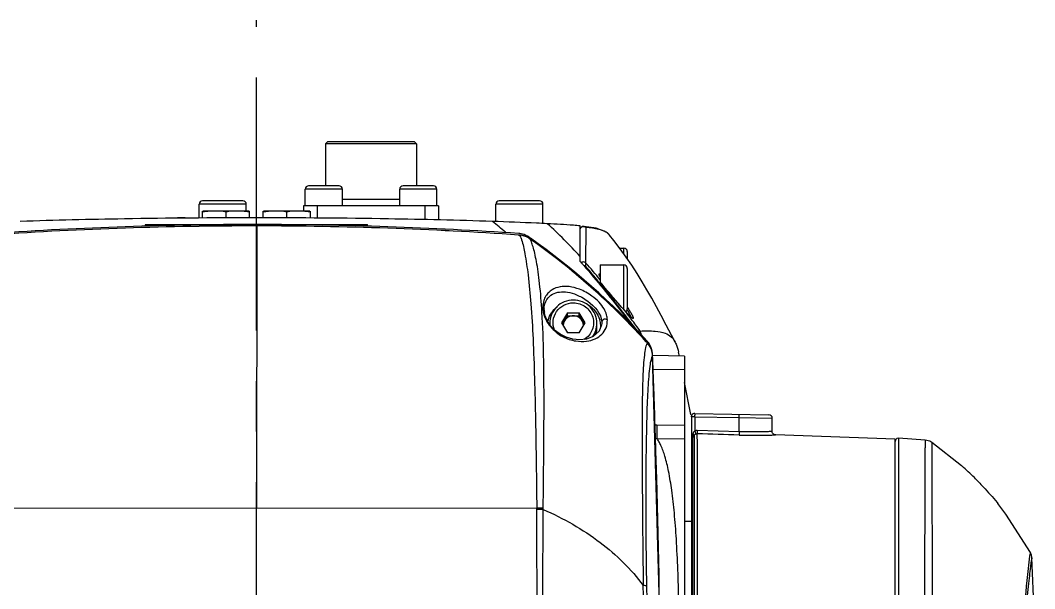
# Model space of a CAD drawing. Header units: millimetres. Extents: x 5828 to 6704, y 123 to 421.
# Drawn here: x 6362.51 to 6370.03, y 279.99 to 284.2 of the extents above; entities that cross this region are included whole.
import ezdxf

# ---------------------------------------------------------------- set-up
doc = ezdxf.new("R2010")
doc.units = ezdxf.units.MM
doc.linetypes.add('CENTER', pattern=[0.6, 0.375, -0.075, 0.075, -0.075])
doc.layers.add('中心线', color=7, linetype='Continuous')
doc.layers.add('外形图', color=7, linetype='Continuous')

msp = doc.modelspace()

# ---------------------------------------------------------------- linework, layer by layer
at = {"layer": '中心线', "linetype": 'CENTER', "ltscale": 5}
msp.add_line((6364.2624, 227.9015), (6364.2624, 284.2012), dxfattribs=at)
at = {"layer": '外形图', "color": 7, "linetype": 'Continuous'}
for p, q in [((6364.7749, 283.2846), (6364.7899, 283.2996)), ((6364.7749, 283.2846), (6364.7749, 282.9746)), ((6365.4499, 283.2846), (6364.7749, 283.2846)), ((6365.4349, 283.2996), (6364.7899, 283.2996)), ((6365.4499, 283.2846), (6365.4349, 283.2996)), ((6365.4499, 283.2846), (6365.4499, 282.9746)), ((6364.8749, 282.9746), (6364.6499, 282.9746)), ((6365.5749, 282.9746), (6365.3499, 282.9746)), ((6364.6249, 282.8246), (6364.6249, 282.9496)), ((6364.8999, 282.9496), (6364.6249, 282.9496)), ((6364.8999, 282.8246), (6364.8999, 282.9496)), ((6365.3249, 282.8246), (6365.3249, 282.9496)), ((6365.5999, 282.9496), (6365.3249, 282.9496)), ((6365.5999, 282.8246), (6365.5999, 282.9496)), ((6363.8374, 282.7353), (6363.8374, 282.8371)), ((6364.1874, 282.8371), (6363.8374, 282.8371)), ((6364.1624, 282.8621), (6363.8624, 282.8621)), ((6364.1874, 282.7871), (6364.1874, 282.8371)), ((6364.6124, 282.8246), (6364.6124, 282.7871)), ((6365.6124, 282.8246), (6364.6124, 282.8246)), ((6364.7124, 282.8246), (6364.7124, 282.7351)), ((6364.8999, 282.8746), (6365.3249, 282.8746)), ((6365.5124, 282.8246), (6365.5124, 282.7234)), ((6365.6124, 282.8246), (6365.6124, 282.7211)), ((6366.0374, 282.7089), (6366.0374, 282.8371)), ((6366.3874, 282.8371), (6366.0374, 282.8371)), ((6366.3624, 282.8621), (6366.0624, 282.8621)), ((6366.3874, 282.6946), (6366.3874, 282.8371)), ((6363.6767, 282.7338), (6363.6767, 282.7371)), ((6363.7337, 282.7371), (6363.6767, 282.7371)), ((6363.7337, 282.7371), (6363.7337, 282.7344)), ((6363.8624, 282.7355), (6363.8624, 282.7867)), ((6364.2098, 282.7871), (6363.865, 282.7871)), ((6363.8679, 282.7806), (6363.866, 282.7804)), ((6364.0374, 282.7363), (6364.0374, 282.7798)), ((6364.2124, 282.7368), (6364.2124, 282.7867)), ((6364.2624, 282.6868), (6364.2624, 282.737)), ((6364.3124, 282.7368), (6364.3124, 282.7867)), ((6364.6598, 282.7871), (6364.315, 282.7871)), ((6364.3179, 282.7806), (6364.316, 282.7804)), ((6364.4874, 282.7363), (6364.4874, 282.7798)), ((6364.6624, 282.7355), (6364.6624, 282.7867)), ((6363.4393, 282.6871), (6365.0856, 282.6871)), ((6364.2624, 282.6871), (6364.2673, 282.687)), ((6364.2625, 282.6765), (6364.2672, 282.6766)), ((6364.2625, 282.6766), (6364.2672, 282.6766)), ((6364.2657, 280.5854), (6364.2672, 282.6766)), ((6366.6624, 282.4136), (6366.6624, 282.6769)), ((6366.7058, 282.4016), (6366.7065, 282.6644)), ((6366.2142, 282.6085), (6366.2064, 282.609)), ((6366.2064, 282.6089), (6366.2142, 282.6084)), ((6366.2142, 282.6084), (6366.2142, 282.6085)), ((6366.2321, 282.6062), (6366.2142, 282.6085)), ((6366.272, 282.5924), (6366.2321, 282.6062)), ((6366.2905, 282.5812), (6366.272, 282.5924)), ((6366.284, 282.5929), (6366.294, 282.5859)), ((6366.284, 282.5929), (6366.2938, 282.5855)), ((6366.2904, 282.5813), (6366.2905, 282.5812)), ((6366.884, 282.6061), (6366.8815, 282.6093)), ((6366.9138, 282.5687), (6366.8816, 282.6093)), ((6366.9566, 282.5121), (6366.9874, 282.5121)), ((6366.9874, 282.4691), (6366.9874, 282.5121)), ((6367.0124, 282.4871), (6367.0124, 282.4334)), ((6366.8124, 282.3871), (6366.8124, 282.2601)), ((6366.8124, 282.3871), (6366.9874, 282.3871)), ((6366.9874, 282.0555), (6366.9874, 282.3871)), ((6367.0124, 282.3621), (6367.0124, 282.0621)), ((6366.8037, 282.3121), (6366.8124, 282.3121)), ((6366.8056, 282.2549), (6366.7991, 282.2627)), ((6366.8062, 282.2554), (6366.7997, 282.2633)), ((6366.8393, 282.2279), (6366.8124, 282.2605)), ((6366.8476, 282.2043), (6366.8326, 282.2224)), ((6366.8476, 282.2043), (6366.8329, 282.2226)), ((6366.8391, 282.2279), (6366.8393, 282.2279)), ((6366.3955, 282.0558), (6366.3955, 282.0649)), ((6366.9746, 282.0693), (6366.9728, 282.0714)), ((6366.3974, 282.0362), (6366.3973, 282.0365)), ((6366.5691, 282.0327), (6366.5258, 281.9589)), ((6366.5324, 281.9476), (6366.5691, 282.0102)), ((6366.5691, 282.0102), (6366.5691, 282.0327)), ((6366.5691, 282.0327), (6366.6557, 282.0327)), ((6366.5691, 282.0102), (6366.6557, 282.0102)), ((6366.6557, 282.0102), (6366.6557, 282.0327)), ((6366.699, 281.9589), (6366.6557, 282.0327)), ((6366.6557, 282.0102), (6366.6924, 281.9476)), ((6366.9799, 282.0368), (6366.972, 282.0469)), ((6366.9956, 282.0461), (6366.9943, 282.0478)), ((6367.0046, 282.0368), (6366.9943, 282.0478)), ((6366.9956, 282.0461), (6366.9943, 282.0475)), ((6367.0236, 282.017), (6367.0046, 282.0368)), ((6367.0361, 281.9936), (6367.0335, 281.9971)), ((6366.4374, 281.9454), (6366.4374, 281.9545)), ((6366.5258, 281.9589), (6366.5691, 281.885)), ((6366.6557, 281.885), (6366.699, 281.9589)), ((6366.7874, 281.9242), (6366.7874, 281.9545)), ((6366.8218, 281.9428), (6366.8216, 281.9416)), ((6366.8227, 281.9522), (6366.8218, 281.9428)), ((6366.8228, 281.9644), (6366.8227, 281.9522)), ((6367.1089, 281.8973), (6367.0999, 281.9093)), ((6366.6557, 281.885), (6366.5691, 281.885)), ((6367.0881, 281.8964), (6367.0862, 281.8989)), ((6367.1613, 281.8093), (6367.1532, 281.8176)), ((6367.1613, 281.8093), (6367.1535, 281.8179)), ((6367.1619, 281.8091), (6367.1535, 281.8178)), ((6367.1619, 281.8091), (6367.1538, 281.8181)), ((6367.1613, 281.8093), (6367.1618, 281.8091)), ((6367.1618, 281.8091), (6367.1618, 281.8091)), ((6367.2003, 281.7131), (6367.1986, 281.731)), ((6367.2009, 281.6935), (6367.2001, 281.7136)), ((6367.2001, 281.7136), (6367.2003, 281.7132)), ((6367.2003, 281.7132), (6367.2003, 281.7132)), ((6367.2507, 279.8651), (6367.2003, 281.7132)), ((6367.4374, 281.7116), (6367.2004, 281.7158)), ((6367.3983, 281.7123), (6367.3928, 281.7397)), ((6367.4374, 281.7116), (6367.4374, 274.8586)), ((6367.2031, 281.6157), (6367.4374, 281.6117)), ((6367.4846, 281.278), (6367.4374, 281.5153)), ((6367.4852, 281.2726), (6367.4846, 281.278)), ((6367.4874, 281.2616), (6367.4903, 281.2733)), ((6367.4874, 281.2616), (6367.4874, 274.8747)), ((6367.5129, 281.2616), (6367.4874, 281.2616)), ((6367.5129, 281.2866), (6368.0628, 281.277)), ((6367.5129, 281.2616), (6367.5129, 281.158)), ((6367.5129, 281.2616), (6367.8418, 281.2559)), ((6367.8418, 281.151), (6367.8418, 281.2559)), ((6367.8418, 281.2559), (6368.0873, 281.252)), ((6368.0873, 281.1522), (6368.0873, 281.252)), ((6367.2247, 280.9907), (6367.2197, 281.1602)), ((6367.225, 280.9908), (6367.2198, 281.1602)), ((6367.4374, 281.1966), (6367.232, 281.1998)), ((6367.8418, 281.151), (6367.5316, 281.161)), ((6367.232, 281.1004), (6367.4374, 281.0972)), ((6367.4876, 281.0938), (6367.4874, 281.092)), ((6367.4874, 281.092), (6367.4874, 281.0912)), ((6367.4906, 281.1018), (6367.4894, 281.0998)), ((6367.4959, 281.1073), (6367.4906, 281.1018)), ((6367.4959, 281.1073), (6367.4958, 274.856)), ((6367.5079, 281.1226), (6367.5083, 281.0598)), ((6367.508, 281.1064), (6367.5083, 281.0598)), ((6368.9974, 281.0964), (6368.1109, 281.1272)), ((6368.111, 281.1272), (6368.1112, 281.1272)), ((6368.9974, 281.0955), (6368.9977, 281.0963)), ((6368.9974, 265.6847), (6368.9974, 281.0955)), ((6369.0014, 281.091), (6368.9974, 281.0775)), ((6369.0242, 281.1024), (6369.0242, 269.1955)), ((6369.2204, 281.0889), (6369.0242, 281.1024)), ((6369.4912, 280.8989), (6369.27, 281.0716)), ((6369.493, 280.8975), (6369.4913, 280.899)), ((6369.7539, 280.6258), (6369.759, 280.6196)), ((6362.1901, 280.5867), (6366.3413, 280.584)), ((6366.3413, 280.575), (6366.3413, 280.584)), ((6366.3889, 280.5741), (6366.389, 280.5836)), ((6366.389, 280.5741), (6366.389, 280.5836)), ((6367.4374, 280.4871), (6367.4874, 280.4871)), ((6370.0009, 280.2559), (6370.0009, 280.256)), ((6370.0332, 279.6844), (6370.0127, 280.2149)), ((6370.0127, 280.2147), (6370.0127, 280.2148)), ((6370.0128, 280.214), (6370.0127, 280.2147))]:
    msp.add_line(p, q, dxfattribs=at)
for points in [[(6366.8811, 282.6088), (6366.8578, 282.6311), (6366.7824, 282.6596), (6366.6901, 282.6735)], [(6367.0454, 282.3846), (6367.0042, 282.4455), (6366.9605, 282.5068), (6366.9138, 282.5687)], [(6367.3664, 281.8161), (6367.3397, 281.868), (6367.3012, 281.9421), (6367.2643, 282.0119), (6367.2287, 282.0776), (6367.1936, 282.1407), (6367.1582, 282.2024), (6367.1219, 282.2633), (6367.0845, 282.3239), (6367.0454, 282.3846)], [(6366.9943, 282.0478), (6366.9726, 282.0718), (6366.9266, 282.1243), (6366.874, 282.1861), (6366.8393, 282.2279)], [(6366.8218, 281.9428), (6366.8032, 281.8954), (6366.7591, 281.8559), (6366.7091, 281.8372), (6366.6582, 281.8322), (6366.6081, 281.8376), (6366.5598, 281.8521), (6366.5145, 281.8748), (6366.4738, 281.9049), (6366.4412, 281.9395), (6366.4176, 281.9761), (6366.4019, 282.0154), (6366.3974, 282.0362)], [(6367.0431, 281.9989), (6367.0439, 281.9986), (6367.0423, 281.9997), (6367.0356, 282.0054), (6367.0236, 282.017)], [(6367.1986, 281.731), (6367.1882, 281.7677), (6367.1696, 281.7998), (6367.1618, 281.8091)], [(6367.4892, 281.0996), (6367.4892, 281.0996), (6367.4889, 281.0991), (6367.488, 281.0979)], [(6368.1138, 281.1271), (6368.1088, 281.1274), (6368.1067, 281.1275), (6368.1047, 281.1278)], [(6369.0242, 281.1024), (6369.012, 281.1002), (6369.0014, 281.091)], [(6369.2701, 281.0716), (6369.2546, 281.0803), (6369.2205, 281.0889)], [(6370.0009, 280.2559), (6369.8202, 280.5407), (6369.7589, 280.6196)], [(6370.0127, 280.2148), (6370.0122, 280.2202), (6370.0089, 280.2364), (6370.0009, 280.256)]]:
    msp.add_lwpolyline(points, dxfattribs=at)
for centre, radius, start, end in [((6364.6499, 282.9496), 0.025, 90, 180), ((6364.8749, 282.9496), 0.025, 0, 90), ((6365.3499, 282.9496), 0.025, 90, 180), ((6365.5749, 282.9496), 0.025, 0, 90), ((6363.8624, 282.8371), 0.025, 90, 180), ((6364.1624, 282.8371), 0.025, 0, 90), ((6366.0624, 282.8371), 0.025, 90, 180), ((6366.3624, 282.8371), 0.025, 0, 90), ((6363.9846, 281.9903), 0.7989, 98.53393, 98.79544), ((6363.9647, 282.1248), 0.663, 97.92518, 98.40216), ((6363.9751, 282.048), 0.7404, 97.46975, 97.89869), ((6363.9627, 282.145), 0.6426, 96.12247, 97.50257), ((6363.9562, 282.2051), 0.5822, 95.2816, 96.11164), ((6363.9505, 282.272), 0.5151, 90.06564, 95.33983), ((6364.1243, 282.2719), 0.5152, 84.66058, 89.93396), ((6364.1149, 282.1678), 0.6197, 82.47657, 84.68749), ((6364.101, 282.0574), 0.731, 82.09371, 82.52819), ((6364.1016, 282.0648), 0.7235, 81.18865, 82.06083), ((6364.4346, 281.9903), 0.7989, 98.53393, 98.79544), ((6364.4147, 282.1248), 0.663, 97.92518, 98.40216), ((6364.4251, 282.048), 0.7404, 97.46975, 97.89869), ((6364.4127, 282.145), 0.6426, 96.12247, 97.50257), ((6364.4062, 282.2051), 0.5822, 95.2816, 96.11164), ((6364.4005, 282.272), 0.5151, 90.06564, 95.33983), ((6364.5743, 282.2719), 0.5152, 84.66058, 89.93396), ((6364.5649, 282.1678), 0.6197, 82.47657, 84.68749), ((6364.551, 282.0574), 0.731, 82.09371, 82.52819), ((6364.5516, 282.0648), 0.7235, 81.18865, 82.06083), ((6364.251, 254.6731), 28.014, 89.97658, 93.95331), ((6364.2481, 254.3337), 28.343, 89.9708, 93.90041), ((6364.2485, 254.3224), 28.3542, 89.97159, 93.89957), ((6363.4874, 282.6735), 0.05, 164.29426, 174.76423), ((6366.3831, 282.7244), 2.7176, 180.7862, 180.92795), ((6364.249, 254.3215), 28.3553, 86.04155, 89.96318), ((6364.2483, 254.3029), 28.3737, 86.04281, 89.96187), ((6364.2661, 254.4475), 28.2395, 86.05882, 89.99754), ((6362.1221, 282.7247), 2.7373, 359.07255, 359.21329), ((6365.0374, 282.6735), 0.05, 5.23589, 15.70578), ((6363.4147, 279.5292), 4.1071, 49.00861, 50.75323), ((6366.6881, 282.6482), 0.0258, 153.85137, 166.55775), ((6366.1967, 282.4699), 0.1507, 82.64281, 86.03076), ((6366.2042, 282.4617), 0.1471, 84.9321, 86.10309), ((6366.1965, 282.4685), 0.1522, 75.63941, 82.64087), ((6366.204, 282.4599), 0.1489, 77.55198, 84.92106), ((6366.2035, 282.4583), 0.1506, 63.88445, 77.51384), ((6366.2028, 282.4567), 0.1523, 59.1441, 63.87366), ((6366.2026, 282.4565), 0.1526, 54.89068, 59.14685), ((6363.2527, 278.2743), 5.2705, 50.54694, 54.80565), ((6363.2634, 278.2871), 5.2538, 42.2277, 54.81885), ((6363.1726, 278.1723), 5.4059, 42.48464, 54.73089), ((6366.9874, 282.4871), 0.025, 0, 90), ((6362.9119, 279.0847), 5.0148, 41.34618, 41.59168), ((6362.7595, 278.9506), 5.2178, 41.12435, 41.34627), ((6362.801, 278.9553), 5.2081, 39.62405, 41.43034), ((6361.9908, 278.3254), 6.2155, 39.31253, 40.66061), ((6366.9874, 282.3621), 0.025, 0, 90), ((6363.2637, 278.2879), 5.2529, 49.63894, 50.54511), ((6363.2888, 278.3159), 5.2153, 42.18089, 49.6499), ((6360.4188, 277.0326), 8.2508, 38.97791, 39.27133), ((6361.5868, 277.9162), 6.7954, 39.38351, 39.7364), ((6357.1396, 274.4019), 12.4548, 37.86634, 38.78894), ((6366.5593, 282.0613), 0.1638, 181.91453, 188.69691), ((6366.6172, 281.9198), 0.2012, 59.73059, 62.81417), ((6368.7653, 283.6686), 2.4009, 221.76874, 222.47028), ((6366.9874, 282.0621), 0.025, 302.14982, 0), ((6365.6517, 281.2242), 1.6062, 31.61826, 32.05908), ((6365.7748, 281.3001), 1.4616, 31.47938, 31.61359), ((6365.8567, 281.3502), 1.3655, 31.23276, 31.48078), ((6366.5672, 282.072), 0.1813, 190.43809, 191.96765), ((6366.6109, 281.9242), 0.1942, 163.31852, 166.99612), ((6366.6216, 281.924), 0.1951, 5.25161, 16.66422), ((6349.4867, 268.4409), 22.1554, 37.40448, 37.85455), ((6356.1469, 273.7052), 13.6848, 37.29483, 37.55426), ((6350.3467, 269.294), 20.9718, 36.97989, 37.26893), ((6366.6066, 281.9546), 0.1692, 180.00489, 184.14378), ((6366.61, 281.9363), 0.0726, 169.82427, 179.32838), ((6366.6148, 281.9363), 0.0726, 0.67162, 10.17573), ((6366.6168, 281.9547), 0.1706, 323.85252, 359.96145), ((6366.6164, 281.9243), 0.171, 342.81079, 359.94541), ((6366.623, 281.9241), 0.1937, 1.24029, 5.25402), ((6366.6249, 281.9241), 0.1918, 359.96211, 1.23615), ((6367.2639, 278.4715), 3.4294, 92.69991, 92.93705), ((6367.2253, 279.2853), 2.6147, 92.55075, 92.69515), ((6359.5646, 279.9855), 7.7828, 14.00098, 14.21986), ((6367.0472, 281.7209), 0.1518, 37.51431, 42.4703), ((6367.0516, 281.7099), 0.148, 31.5245, 42.2142), ((6367.0459, 281.7198), 0.1535, 29.13122, 37.51506), ((6367.0503, 281.709), 0.1496, 26.16358, 31.54279), ((6367.0487, 281.7082), 0.1514, 19.3832, 26.15089), ((6367.0472, 281.7077), 0.1529, 16.28506, 19.38729), ((6367.0456, 281.7072), 0.1546, 13.2146, 16.28224), ((6367.0431, 281.7066), 0.1572, 7.39385, 13.2091), ((6367.0494, 281.7208), 0.1498, 2.34163, 4.55788), ((6367.0422, 281.7065), 0.1581, 4.29014, 7.399), ((6367.2345, 281.6929), 0.0401, 148.85734, 150.49094), ((6367.0425, 281.7065), 0.1578, 2.57669, 4.2901), ((6288.8326, 278.6523), 78.4273, 1.832459, 2.222359), ((6288.207, 278.562), 79.0554, 1.032881, 2.223859), ((6367.5124, 281.2616), 0.025, 89, 152.27387), ((6366.2317, 281.2843), 1.2814, 358.98708, 359.49993), ((6368.0624, 281.252), 0.025, 359.98121, 89.0387), ((6367.2335, 281.249), 0.1486, 265.30397, 269.4233), ((6367.5697, 281.0927), 0.0822, 172.20806, 175.0069), ((6367.5048, 281.0919), 0.0173, 152.90191, 163.08669), ((6367.4654, 281.1434), 0.0473, 310.09419, 325.83968), ((6367.4647, 281.1438), 0.0481, 325.85437, 333.75947), ((6289.4173, 278.6708), 77.8423, 1.506732, 1.707891), ((6290.0438, 278.6867), 77.2156, 0.96495, 1.507133), ((6366.3495, 278.9923), 1.5917, 88.57758, 90.29692), ((6366.3377, 278.9918), 1.5831, 88.14571, 89.86706), ((6283.7242, 278.5493), 83.4457, 358.820031, 1.000378)]:
    msp.add_arc(centre, radius, start, end, dxfattribs=at)
for points, knots in [([(6364.2627, 282.737), (6363.9364, 282.737), (6363.3526, 282.7322), (6362.769, 282.7184), (6362.5118, 282.7098)], [0, 0, 0, 0, 0.559114, 1, 1, 1, 1]), ([(6366.013, 282.7098), (6365.7559, 282.7184), (6365.1725, 282.7322), (6364.589, 282.737), (6364.2627, 282.737)], [0, 0, 0, 0, 0.440878, 1, 1, 1, 1]), ([(6366.4195, 282.6931), (6366.3929, 282.6945), (6366.2575, 282.701), (6366.122, 282.7061), (6366.013, 282.7098)], [0, 0, 0, 0, 0.196044, 1, 1, 1, 1]), ([(6366.6624, 282.6769), (6366.6459, 282.6785), (6366.565, 282.6852), (6366.4839, 282.6898), (6366.4194, 282.6931)], [0, 0, 0, 0, 0.2042, 1, 1, 1, 1]), ([(6366.6723, 282.6683), (6366.6716, 282.6678), (6366.6686, 282.6654), (6366.6663, 282.6622), (6366.665, 282.6596)], [0, 0, 0, 0, 0.233274, 1, 1, 1, 1]), ([(6366.7066, 282.6645), (6366.7021, 282.6698), (6366.6893, 282.6759), (6366.6766, 282.6716), (6366.6723, 282.6683)], [0, 0, 0, 0, 0.559913, 1, 1, 1, 1]), ([(6366.8544, 282.6316), (6366.8378, 282.6408), (6366.7881, 282.655), (6366.7378, 282.6613), (6366.7062, 282.6648)], [0, 0, 0, 0, 0.373318, 1, 1, 1, 1]), ([(6366.2142, 282.6084), (6366.215, 282.607), (6366.2187, 282.6), (6366.2217, 282.5926), (6366.2239, 282.5867)], [0, 0, 0, 0, 0.207469, 1, 1, 1, 1]), ([(6366.2239, 282.5867), (6366.2243, 282.5856), (6366.2259, 282.5809), (6366.2275, 282.5763), (6366.2287, 282.5727)], [0, 0, 0, 0, 0.234378, 1, 1, 1, 1]), ([(6366.3799, 282.0387), (6366.3757, 282.109), (6366.3677, 282.2087), (6366.3522, 282.3331), (6366.3403, 282.4082), (6366.3276, 282.4702), (6366.315, 282.5189), (6366.3031, 282.5547), (6366.2946, 282.574), (6366.2904, 282.5813)], [0, 0, 0, 0, 0.38251, 0.542951, 0.680728, 0.795212, 0.886262, 0.954095, 1, 1, 1, 1]), ([(6366.8815, 282.6094), (6366.8797, 282.6115), (6366.8719, 282.6203), (6366.8622, 282.6273), (6366.8544, 282.6316)], [0, 0, 0, 0, 0.236198, 1, 1, 1, 1]), ([(6366.2287, 282.5727), (6366.2391, 282.54), (6366.2578, 282.4539), (6366.2798, 282.2956), (6366.3001, 282.0841), (6366.315, 281.8285), (6366.325, 281.5411), (6366.3346, 281.1229), (6366.3383, 280.8016), (6366.3413, 280.584)], [0, 0, 0, 0, 0.051524, 0.132086, 0.2404, 0.370903, 0.516904, 0.672797, 1, 1, 1, 1]), ([(6366.6956, 282.4083), (6366.6913, 282.4098), (6366.6821, 282.4103), (6366.674, 282.4063), (6366.6709, 282.4036)], [0, 0, 0, 0, 0.531127, 1, 1, 1, 1]), ([(6366.69, 282.3823), (6366.7876, 282.2705), (6366.912, 282.1162), (6367.0334, 281.9599), (6367.0637, 281.9206)], [0, 0, 0, 0, 0.749675, 1, 1, 1, 1]), ([(6366.7058, 282.3753), (6366.7047, 282.3753), (6366.7022, 282.3741), (6366.6999, 282.3728), (6366.6986, 282.3719)], [0, 0, 0, 0, 0.390474, 1, 1, 1, 1]), ([(6366.8037, 282.3196), (6366.8028, 282.3196), (6366.8013, 282.318), (6366.8019, 282.3154), (6366.8023, 282.3137), (6366.8026, 282.3127)], [0, 0, 0, 0, 0.333273, 0.606892, 1, 1, 1, 1]), ([(6366.8045, 282.3082), (6366.805, 282.3071), (6366.8074, 282.3022), (6366.8102, 282.2974), (6366.8124, 282.2938)], [0, 0, 0, 0, 0.214399, 1, 1, 1, 1]), ([(6366.8124, 282.3152), (6366.8118, 282.3157), (6366.8097, 282.3171), (6366.8075, 282.3184), (6366.8059, 282.3191)], [0, 0, 0, 0, 0.299855, 1, 1, 1, 1]), ([(6366.8649, 281.9802), (6366.8639, 281.993), (6366.8597, 282.0214), (6366.8393, 282.0664), (6366.8028, 282.1139), (6366.7426, 282.1661), (6366.6672, 282.2077), (6366.5851, 282.2292), (6366.5146, 282.2287), (6366.4624, 282.2104), (6366.4283, 282.1841), (6366.4061, 282.1571), (6366.3902, 282.1213), (6366.3866, 282.0939), (6366.3856, 282.0792)], [0, 0, 0, 0, 0.056681, 0.125304, 0.215922, 0.319047, 0.475248, 0.591469, 0.690361, 0.782454, 0.829388, 0.879273, 0.934926, 1, 1, 1, 1]), ([(6366.9728, 282.0714), (6366.9621, 282.0833), (6366.9168, 282.1348), (6366.8725, 282.1872), (6366.8391, 282.2279)], [0, 0, 0, 0, 0.23272, 1, 1, 1, 1]), ([(6366.3955, 282.0649), (6366.3961, 282.0883), (6366.4082, 282.1319), (6366.4553, 282.1738), (6366.5112, 282.19), (6366.5734, 282.1875), (6366.629, 282.1708), (6366.6787, 282.1466), (6366.7565, 282.0968), (6366.82, 282.0265), (6366.8228, 281.9644)], [0, 0, 0, 0, 0.118958, 0.214156, 0.306476, 0.40695, 0.525721, 0.597844, 0.685544, 1, 1, 1, 1]), ([(6366.6124, 282.1273), (6366.5897, 282.1273), (6366.5438, 282.1183), (6366.4857, 282.08), (6366.4466, 282.0226), (6366.4374, 281.977), (6366.4374, 281.9545)], [0, 0, 0, 0, 0.251332, 0.501838, 0.75127, 1, 1, 1, 1]), ([(6366.7874, 281.9545), (6366.7874, 281.977), (6366.7783, 282.0226), (6366.7392, 282.08), (6366.681, 282.1183), (6366.6352, 282.1273), (6366.6124, 282.1273)], [0, 0, 0, 0, 0.24873, 0.498162, 0.748669, 1, 1, 1, 1]), ([(6366.3856, 282.0792), (6366.3883, 282.0777), (6366.3931, 282.0738), (6366.3954, 282.0677), (6366.3955, 282.0649)], [0, 0, 0, 0, 0.519683, 1, 1, 1, 1]), ([(6366.3856, 282.0792), (6366.3856, 282.076), (6366.3859, 282.0626), (6366.3871, 282.0492), (6366.3889, 282.0392)], [0, 0, 0, 0, 0.238311, 1, 1, 1, 1]), ([(6366.4249, 281.9799), (6366.4306, 281.999), (6366.4481, 282.0356), (6366.4757, 282.0652), (6366.4914, 282.0776)], [0, 0, 0, 0, 0.498943, 1, 1, 1, 1]), ([(6366.4731, 281.9041), (6366.4642, 281.9261), (6366.4572, 281.9756), (6366.4835, 282.0454), (6366.5396, 282.0949), (6366.5886, 282.1067), (6366.6128, 282.1067)], [0, 0, 0, 0, 0.248478, 0.497352, 0.747888, 1, 1, 1, 1]), ([(6366.6128, 282.1067), (6366.6287, 282.1067), (6366.6609, 282.1014), (6366.704, 282.0791), (6366.7378, 282.0445), (6366.7589, 282.0011), (6366.7649, 281.9534), (6366.7553, 281.9062), (6366.7311, 281.8645), (6366.7069, 281.8431), (6366.6935, 281.8346)], [0, 0, 0, 0, 0.126102, 0.251824, 0.376963, 0.501529, 0.625766, 0.750047, 0.874731, 1, 1, 1, 1]), ([(6366.7187, 282.0936), (6366.7399, 282.0811), (6366.7781, 282.0482), (6366.8015, 282.0034), (6366.8085, 281.9799)], [0, 0, 0, 0, 0.50136, 1, 1, 1, 1]), ([(6367.0103, 282.0543), (6367.0115, 282.0526), (6367.0157, 282.0462), (6367.0198, 282.0398), (6367.0227, 282.035)], [0, 0, 0, 0, 0.266605, 1, 1, 1, 1]), ([(6367.0243, 282.0583), (6367.0259, 282.0558), (6367.0314, 282.0465), (6367.0369, 282.0371), (6367.0407, 282.0302)], [0, 0, 0, 0, 0.269242, 1, 1, 1, 1]), ([(6366.389, 280.5836), (6366.3916, 280.8419), (6366.3969, 281.2201), (6366.3934, 281.7052), (6366.3863, 281.9319), (6366.3799, 282.0387)], [0, 0, 0, 0, 0.532634, 0.779531, 1, 1, 1, 1]), ([(6366.3899, 282.0344), (6366.3979, 281.9964), (6366.437, 281.9236), (6366.527, 281.8531), (6366.6228, 281.8204), (6366.7059, 281.8177), (6366.7737, 281.8358), (6366.8253, 281.8709), (6366.8599, 281.9207), (6366.8646, 281.9604), (6366.8649, 281.9802)], [0, 0, 0, 0, 0.177145, 0.359371, 0.509171, 0.630597, 0.732876, 0.823516, 0.909626, 1, 1, 1, 1]), ([(6366.6124, 282.0102), (6366.5995, 282.0102), (6366.5733, 282.0034), (6366.554, 281.9843), (6366.5475, 281.9732)], [0, 0, 0, 0, 0.501646, 1, 1, 1, 1]), ([(6366.6774, 281.9732), (6366.6709, 281.9843), (6366.6516, 282.0034), (6366.6253, 282.0102), (6366.6124, 282.0102)], [0, 0, 0, 0, 0.498354, 1, 1, 1, 1]), ([(6366.8649, 281.9802), (6366.8611, 281.9832), (6366.8523, 281.9867), (6366.8385, 281.9853), (6366.8267, 281.978), (6366.8229, 281.9689), (6366.8228, 281.9644)], [0, 0, 0, 0, 0.265407, 0.499074, 0.749945, 1, 1, 1, 1]), ([(6367.0285, 282.0116), (6367.026, 282.014), (6367.0148, 282.0254), (6367.004, 282.037), (6366.9956, 282.0461)], [0, 0, 0, 0, 0.219935, 1, 1, 1, 1]), ([(6367.0227, 282.035), (6367.0236, 282.0337), (6367.0265, 282.0288), (6367.0294, 282.0239), (6367.0314, 282.0203)], [0, 0, 0, 0, 0.273979, 1, 1, 1, 1]), ([(6367.0407, 282.0302), (6367.0456, 282.0215), (6367.0522, 282.0096), (6367.0567, 281.9971), (6367.0581, 281.9914), (6367.0557, 281.9899), (6367.0536, 281.9906), (6367.051, 281.9919), (6367.046, 281.9954), (6367.0384, 282.002), (6367.0321, 282.0081), (6367.0285, 282.0116)], [0, 0, 0, 0, 0.377924, 0.487098, 0.541685, 0.558738, 0.583099, 0.61987, 0.670247, 0.81091, 1, 1, 1, 1]), ([(6367.0314, 282.0203), (6367.0334, 282.0167), (6367.0362, 282.0111), (6367.0386, 282.0051), (6367.0387, 282.0027)], [0, 0, 0, 0, 0.631845, 1, 1, 1, 1]), ([(6367.1089, 281.8973), (6367.146, 281.899), (6367.2078, 281.8995), (6367.2869, 281.8873), (6367.3396, 281.8588), (6367.3591, 281.8303), (6367.3664, 281.8161)], [0, 0, 0, 0, 0.389364, 0.647875, 0.832406, 1, 1, 1, 1]), ([(6367.1482, 281.7746), (6367.1439, 281.7562), (6367.1375, 281.7128), (6367.1311, 281.6398), (6367.127, 281.5525), (6367.1236, 281.418), (6367.1224, 281.2355), (6367.1224, 281.0053), (6367.1234, 280.7646), (6367.1251, 280.5171), (6367.1273, 280.2654), (6367.1295, 280.0963), (6367.1307, 280.0113)], [0, 0, 0, 0, 0.032073, 0.074444, 0.12467, 0.180555, 0.303216, 0.434846, 0.571952, 0.712553, 0.855485, 1, 1, 1, 1]), ([(6367.1613, 281.8093), (6367.1582, 281.8053), (6367.1531, 281.7937), (6367.1499, 281.7818), (6367.1482, 281.7746)], [0, 0, 0, 0, 0.404529, 1, 1, 1, 1]), ([(6367.3664, 281.8161), (6367.3691, 281.8107), (6367.3803, 281.7861), (6367.3881, 281.7601), (6367.3928, 281.7398)], [0, 0, 0, 0, 0.225351, 1, 1, 1, 1]), ([(6367.1572, 280.0061), (6367.1558, 280.0887), (6367.1536, 280.2529), (6367.1519, 280.4973), (6367.1517, 280.7371), (6367.1531, 280.9699), (6367.1561, 281.158), (6367.1599, 281.3018), (6367.1636, 281.4023), (6367.1683, 281.4952), (6367.1743, 281.5774), (6367.1808, 281.6373), (6367.1877, 281.6762), (6367.1916, 281.6921), (6367.1938, 281.699)], [0, 0, 0, 0, 0.146173, 0.29062, 0.432511, 0.570581, 0.702682, 0.76545, 0.825144, 0.880646, 0.93016, 0.971014, 0.9872, 1, 1, 1, 1]), ([(6367.1938, 281.699), (6367.1943, 281.7004), (6367.1959, 281.705), (6367.1978, 281.7096), (6367.1995, 281.7126)], [0, 0, 0, 0, 0.285483, 1, 1, 1, 1]), ([(6367.5129, 281.2866), (6367.5132, 281.2866), (6367.5127, 281.2847), (6367.5132, 281.2827), (6367.513, 281.2781), (6367.513, 281.275), (6367.513, 281.2731)], [0, 0, 0, 0, 0.069624, 0.270041, 0.587926, 1, 1, 1, 1]), ([(6367.8418, 281.2559), (6367.8418, 281.2591), (6367.8418, 281.2648), (6367.8424, 281.2731), (6367.8412, 281.277), (6367.8424, 281.2809), (6367.8418, 281.2809)], [0, 0, 0, 0, 0.381912, 0.706694, 0.923293, 1, 1, 1, 1]), ([(6367.232, 281.1998), (6367.2318, 281.1879), (6367.2316, 281.1657), (6367.2313, 281.136), (6367.2317, 281.1148), (6367.2315, 281.1039), (6367.232, 281.1004)], [0, 0, 0, 0, 0.3593, 0.671129, 0.894539, 1, 1, 1, 1]), ([(6367.5129, 281.158), (6367.5149, 281.1524), (6367.5181, 281.1448), (6367.5206, 281.1366), (6367.5218, 281.1346)], [0, 0, 0, 0, 0.711997, 1, 1, 1, 1]), ([(6367.5316, 281.161), (6367.5314, 281.1551), (6367.5315, 281.1469), (6367.5308, 281.1385), (6367.5312, 281.1361)], [0, 0, 0, 0, 0.71221, 1, 1, 1, 1]), ([(6367.8418, 281.151), (6367.8416, 281.1451), (6367.8417, 281.1369), (6367.8409, 281.1285), (6367.8414, 281.1261)], [0, 0, 0, 0, 0.712715, 1, 1, 1, 1]), ([(6368.0739, 281.1519), (6368.0621, 281.1515), (6367.9848, 281.1487), (6367.9073, 281.1487), (6367.8418, 281.151)], [0, 0, 0, 0, 0.152724, 1, 1, 1, 1]), ([(6368.0873, 281.1522), (6368.0869, 281.1523), (6368.0824, 281.1521), (6368.078, 281.1521), (6368.0739, 281.1519)], [0, 0, 0, 0, 0.089619, 1, 1, 1, 1]), ([(6367.3945, 279.898), (6367.3906, 280.0507), (6367.3833, 280.2681), (6367.3631, 280.5412), (6367.3445, 280.7087), (6367.3217, 280.8488), (6367.2954, 280.9602), (6367.2702, 281.0341), (6367.2485, 281.0774), (6367.2376, 281.0938), (6367.232, 281.1004)], [0, 0, 0, 0, 0.374497, 0.533436, 0.671563, 0.7878, 0.881402, 0.952012, 0.97877, 1, 1, 1, 1]), ([(6367.4882, 281.0969), (6367.4881, 281.0964), (6367.4878, 281.0954), (6367.4876, 281.0943), (6367.4876, 281.0938)], [0, 0, 0, 0, 0.503458, 1, 1, 1, 1]), ([(6367.4961, 281.127), (6367.4978, 281.1235), (6367.4991, 281.117), (6367.4983, 281.1093), (6367.4961, 281.1073)], [0, 0, 0, 0, 0.568981, 1, 1, 1, 1]), ([(6367.4989, 281.1335), (6367.5015, 281.1316), (6367.5053, 281.1291), (6367.5084, 281.1241), (6367.5079, 281.1226)], [0, 0, 0, 0, 0.662629, 1, 1, 1, 1]), ([(6367.5337, 278.0892), (6367.5315, 278.2716), (6367.5295, 278.5434), (6367.532, 278.9023), (6367.5319, 279.243), (6367.5324, 279.6419), (6367.5337, 280.1797), (6367.5325, 280.6659), (6367.5329, 281.0047), (6367.5315, 281.1175)], [0, 0, 0, 0, 0.180723, 0.269269, 0.355458, 0.518321, 0.664355, 0.88825, 1, 1, 1, 1]), ([(6367.5315, 281.1175), (6367.5315, 281.1194), (6367.5314, 281.1256), (6367.5313, 281.1318), (6367.5312, 281.1361)], [0, 0, 0, 0, 0.296895, 1, 1, 1, 1]), ([(6367.8414, 281.1261), (6367.8622, 281.1254), (6367.9345, 281.1237), (6368.0068, 281.1243), (6368.0582, 281.1258)], [0, 0, 0, 0, 0.288196, 1, 1, 1, 1]), ([(6368.0582, 281.1258), (6368.0639, 281.1259), (6368.0802, 281.1264), (6368.0965, 281.127), (6368.1071, 281.1272)], [0, 0, 0, 0, 0.347024, 1, 1, 1, 1]), ([(6368.1071, 281.1272), (6368.1075, 281.1272), (6368.1088, 281.1273), (6368.1101, 281.1273), (6368.111, 281.1273)], [0, 0, 0, 0, 0.337553, 1, 1, 1, 1]), ([(6369.2205, 281.0889), (6369.2199, 281.0889), (6369.2206, 281.0866), (6369.2202, 281.0848), (6369.2203, 281.0798), (6369.22, 281.0719), (6369.22, 281.0595), (6369.2198, 281.0437), (6369.2197, 281.0155), (6369.2196, 280.9717), (6369.2195, 280.9089), (6369.2193, 280.8329), (6369.219, 280.744), (6369.2185, 280.6426), (6369.2179, 280.5291), (6369.2171, 280.355), (6369.2168, 280.1112), (6369.2161, 279.7906), (6369.2148, 279.437), (6369.2148, 279.057), (6369.2144, 278.6577), (6369.2131, 278.247), (6369.2178, 277.6922), (6369.216, 277.1361), (6369.2192, 276.5797), (6369.2187, 276.3013), (6369.2184, 276.1621)], [0, 0, 0, 0, 0.000355, 0.000801, 0.001426, 0.003214, 0.00572, 0.00894, 0.012872, 0.022863, 0.035632, 0.051091, 0.069162, 0.089769, 0.112834, 0.138264, 0.195794, 0.261282, 0.333492, 0.411082, 0.492671, 0.576631, 0.661198, 0.830496, 0.915233, 1, 1, 1, 1]), ([(6367.5083, 281.0598), (6367.5096, 280.7055), (6367.509, 279.7145), (6367.5074, 278.7236), (6367.5094, 278.087)], [0, 0, 0, 0, 0.357581, 1, 1, 1, 1]), ([(6369.2701, 281.0716), (6369.2696, 281.0719), (6369.2706, 281.0673), (6369.2695, 281.0641), (6369.2701, 281.0539), (6369.2698, 281.0418), (6369.27, 281.0254), (6369.27, 280.9967), (6369.2704, 280.9518), (6369.2708, 280.8876), (6369.2712, 280.8098), (6369.2715, 280.7188), (6369.2716, 280.6151), (6369.2716, 280.4992), (6369.2718, 280.3215), (6369.2727, 280.073), (6369.2731, 279.7465), (6369.2726, 279.3871), (6369.2735, 279.0017), (6369.2733, 278.5976), (6369.272, 278.1829), (6369.2741, 277.7638), (6369.2719, 277.3438), (6369.272, 276.9235), (6369.2725, 276.503), (6369.2702, 276.0823), (6369.2687, 275.6614), (6369.2688, 275.0999), (6369.2716, 274.1168), (6369.2683, 272.993), (6369.2675, 271.8691), (6369.2688, 271.0261), (6369.2678, 270.1831), (6369.2695, 269.6211), (6369.2695, 269.3402)], [0, 0, 0, 0, 0.00015, 0.000609, 0.001376, 0.002451, 0.003833, 0.005521, 0.009809, 0.015293, 0.021939, 0.029709, 0.038562, 0.048459, 0.059361, 0.083998, 0.11201, 0.142848, 0.175901, 0.21058, 0.246173, 0.281953, 0.31775, 0.353575, 0.389425, 0.425285, 0.461163, 0.497057, 0.568877, 0.712568, 0.784428, 0.856292, 0.928149, 1, 1, 1, 1]), ([(6369.6165, 280.7795), (6369.6063, 280.79), (6369.5662, 280.8304), (6369.5247, 280.8694), (6369.493, 280.8975)], [0, 0, 0, 0, 0.255808, 1, 1, 1, 1]), ([(6369.6164, 280.7795), (6369.6288, 280.7668), (6369.6762, 280.717), (6369.7216, 280.6653), (6369.7539, 280.6258)], [0, 0, 0, 0, 0.257996, 1, 1, 1, 1]), ([(6366.339, 276.8292), (6366.3406, 277.1416), (6366.3422, 277.7662), (6366.3443, 279.0148), (6366.3443, 279.951), (6366.3413, 280.575)], [0, 0, 0, 0, 0.250205, 0.500283, 1, 1, 1, 1]), ([(6366.3864, 276.8283), (6366.3862, 277.1407), (6366.3847, 277.7655), (6366.3844, 278.7023), (6366.3847, 279.6384), (6366.3873, 280.2623), (6366.3889, 280.5741)], [0, 0, 0, 0, 0.250238, 0.500337, 0.750271, 1, 1, 1, 1]), ([(6366.3889, 280.5741), (6366.5384, 280.5095), (6366.8137, 280.354), (6367.0412, 280.1319), (6367.1307, 280.0113)], [0, 0, 0, 0, 0.520286, 1, 1, 1, 1]), ([(6370.0008, 280.2558), (6370.0006, 280.2562), (6369.999, 280.2526), (6369.9988, 280.2464), (6369.9964, 280.2355), (6369.9954, 280.2282)], [0, 0, 0, 0, 0.044714, 0.223808, 1, 1, 1, 1]), ([(6369.9954, 280.2282), (6369.9869, 280.1682), (6369.9692, 279.9963), (6369.954, 279.8243), (6369.9459, 279.7125)], [0, 0, 0, 0, 0.351002, 1, 1, 1, 1]), ([(6370.0127, 280.2147), (6370.0122, 280.2223), (6369.9994, 280.1394), (6369.9954, 280.097), (6369.9735, 279.9056), (6369.9637, 279.7866), (6369.9578, 279.7115)], [0, 0, 0, 0, 0.044754, 0.231503, 0.553661, 1, 1, 1, 1]), ([(6367.1257, 276.8341), (6367.1315, 277.099), (6367.1434, 277.7611), (6367.1507, 278.8202), (6367.1404, 279.6145), (6367.1307, 280.0114)], [0, 0, 0, 0, 0.25015, 0.62516, 1, 1, 1, 1]), ([(6367.1572, 280.0061), (6367.1543, 280.0077), (6367.1452, 280.0095), (6367.1364, 280.0108), (6367.1307, 280.0114)], [0, 0, 0, 0, 0.361199, 1, 1, 1, 1])]:
    msp.add_open_spline(points, degree=3, knots=knots, dxfattribs=at)
for points in [[(6364.0374, 282.7798), (6364.0085, 282.7843), (6363.9792, 282.7871), (6363.9499, 282.7871)], [(6364.1249, 282.7871), (6364.0957, 282.7871), (6364.0663, 282.7843), (6364.0374, 282.7798)], [(6364.4874, 282.7798), (6364.4585, 282.7843), (6364.4292, 282.7871), (6364.3999, 282.7871)], [(6364.5749, 282.7871), (6364.5457, 282.7871), (6364.5163, 282.7843), (6364.4874, 282.7798)], [(6366.6624, 282.4503), (6366.5854, 282.535), (6366.5045, 282.6165), (6366.4195, 282.6931)], [(6366.665, 282.6597), (6366.6664, 282.6626), (6366.6684, 282.6652), (6366.6708, 282.6674)], [(6366.6708, 282.6674), (6366.6732, 282.6695), (6366.676, 282.6711), (6366.679, 282.6722)], [(6366.679, 282.6722), (6366.682, 282.6733), (6366.6853, 282.6738), (6366.6885, 282.6736)], [(6366.69, 282.6735), (6366.6963, 282.6729), (6366.7026, 282.6694), (6366.7066, 282.6645)], [(6366.284, 282.5929), (6366.2691, 282.6035), (6366.2519, 282.6114), (6366.2342, 282.6159)], [(6366.7058, 282.3753), (6366.7014, 282.3799), (6366.6948, 282.3828), (6366.6885, 282.3831)], [(6366.7059, 282.4017), (6366.7032, 282.4047), (6366.6995, 282.407), (6366.6956, 282.4083)], [(6366.7058, 282.3753), (6366.7059, 282.3841), (6366.7058, 282.3929), (6366.706, 282.4017)], [(6366.8026, 282.3127), (6366.8032, 282.3112), (6366.8038, 282.3097), (6366.8045, 282.3082)], [(6366.8059, 282.3191), (6366.8052, 282.3193), (6366.8044, 282.3196), (6366.8037, 282.3196)], [(6366.5475, 281.9732), (6366.5431, 281.9659), (6366.5401, 281.9576), (6366.5386, 281.9491)], [(6366.6863, 281.9491), (6366.6848, 281.9576), (6366.6817, 281.9659), (6366.6774, 281.9732)], [(6367.1987, 281.7327), (6367.197, 281.7542), (6367.1904, 281.7757), (6367.1799, 281.7946)], [(6367.232, 281.1998), (6367.2272, 281.1999), (6367.2223, 281.2007), (6367.2177, 281.2021)], [(6367.5129, 281.158), (6367.5053, 281.1524), (6367.5012, 281.1426), (6367.4989, 281.1335)], [(6367.5316, 281.161), (6367.5253, 281.1612), (6367.5188, 281.1602), (6367.5129, 281.158)], [(6368.0897, 281.1392), (6368.0878, 281.1432), (6368.0873, 281.1478), (6368.0873, 281.1522)], [(6367.4878, 281.0999), (6367.4875, 281.097), (6367.4874, 281.0941), (6367.4874, 281.0912)], [(6367.4957, 281.1262), (6367.4917, 281.1195), (6367.4893, 281.1116), (6367.4882, 281.1039)], [(6367.4989, 281.1335), (6367.4983, 281.1308), (6367.4973, 281.1282), (6367.4959, 281.126)], [(6367.5079, 281.1226), (6367.5088, 281.1244), (6367.51, 281.1261), (6367.5114, 281.1277)], [(6367.5114, 281.1277), (6367.5128, 281.1292), (6367.5145, 281.1306), (6367.5163, 281.1318)], [(6367.5163, 281.1318), (6367.518, 281.1329), (6367.5199, 281.1339), (6367.5218, 281.1346)], [(6367.5218, 281.1346), (6367.5248, 281.1357), (6367.5281, 281.1362), (6367.5312, 281.1361)], [(6367.8414, 281.1261), (6367.738, 281.1295), (6367.6346, 281.1328), (6367.5312, 281.1361)], [(6368.1048, 281.1279), (6368.0986, 281.1291), (6368.0923, 281.1335), (6368.0897, 281.1392)]]:
    msp.add_open_spline(points, degree=3, dxfattribs=at)

doc.saveas('drawing.dxf')
